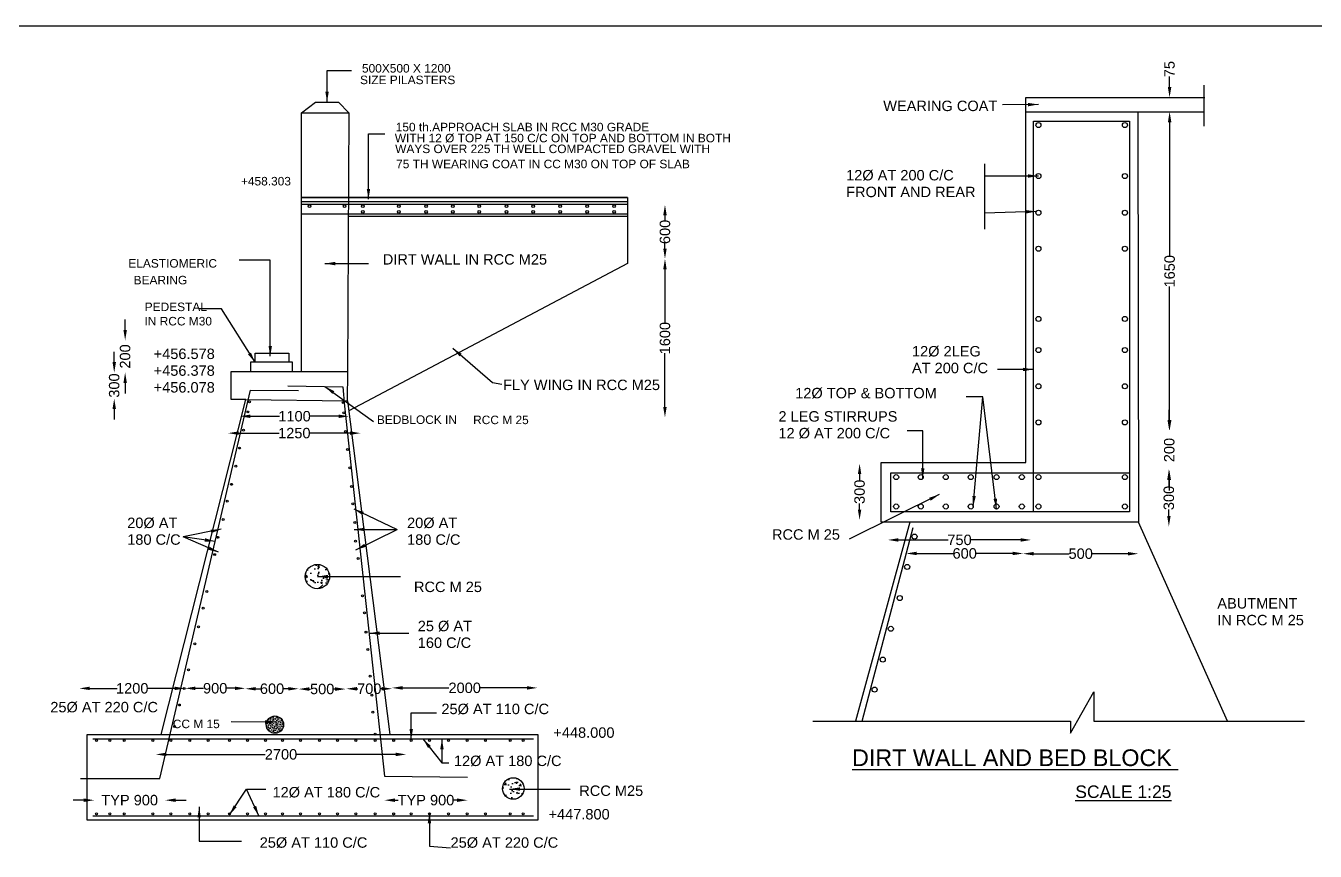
# Model space of a CAD drawing. Header units: millimetres. Extents: x 5124 to 2361568, y 2311 to 44333890.
# Drawn here: x 2356620 to 2359712, y 44331910 to 44333890 of the extents above; entities that cross this region are included whole.
import ezdxf

# ---------------------------------------------------------------- set-up
doc = ezdxf.new("R2010")
doc.units = ezdxf.units.MM
doc.header["$MEASUREMENT"] = 0
for name, color, linetype in [('DRAWING', 2, 'Continuous'), ('REF', 7, 'Continuous'), ('TEXT', 7, 'Continuous')]:
    doc.layers.add(name, color=color, linetype=linetype)
doc.styles.get("Standard").update_dxf_attribs({"font": 'arial.ttf', "height": 25})
doc.dimstyles.get("Standard").update_dxf_attribs({"dimtxt": 25, "dimasz": 25, "dimexe": 0.18, "dimexo": 0.0625, "dimgap": 0.09, "dimtad": 0, "dimdec": 0, "dimzin": 0, "dimdsep": 46, "dimtxsty": 'Standard', "dimcen": 0.09, "dimse1": 1, "dimse2": 1, "dimadec": 0, "dimazin": 0, "dimtfac": 1, "dimtdec": 0, "dimtofl": 0, "dimtmove": 0, "dimatfit": 3, "dimfxl": 1, "dimtolj": 1, "dimtzin": 0, "dimarcsym": 0})

# ---------------------------------------------------------------- blocks, each defined once
blk = doc.blocks.new('*D153')
at = {"layer": 'Defpoints', "color": 0, "transparency": 16777216}
for p in [(2356931.8, 44332150.5), (2357531.9, 44332150.5), (2357531.9, 44332142.3)]:
    blk.add_point(p, dxfattribs=at)
at = {"layer": 'TEXT', "color": 0, "lineweight": -2, "transparency": 16777216}
for p, q in [((2356956.8, 44332142.3), (2357194.2, 44332142.3)), ((2357506.9, 44332142.3), (2357269.4, 44332142.3))]:
    blk.add_line(p, q, dxfattribs=at)
at = {"layer": 'TEXT', "color": 0, "transparency": 16777216}
for points in [[(2356956.8, 44332146.5), (2356956.8, 44332138.1), (2356931.8, 44332142.3)], [(2357506.9, 44332146.5), (2357506.9, 44332138.1), (2357531.9, 44332142.3)]]:
    blk.add_solid(points, dxfattribs=at)
at = {"layer": 'TEXT', "color": 0, "transparency": 16777216, "insert": (2357231.8, 44332142.3), "char_height": 25, "attachment_point": 5}
blk.add_mtext('\\A1;2700', dxfattribs=at)
blk = doc.blocks.new('*D154')
at = {"layer": 'Defpoints', "color": 0, "transparency": 16777216}
for p in [(2356783.8, 44332040.1), (2356954.1, 44332040.1), (2356954.1, 44332032.5)]:
    blk.add_point(p, dxfattribs=at)
at = {"layer": 'TEXT', "color": 0, "lineweight": -2, "transparency": 16777216}
for p, q in [((2356758.8, 44332032.5), (2356733.8, 44332032.5)), ((2356979.1, 44332032.5), (2357004.1, 44332032.5))]:
    blk.add_line(p, q, dxfattribs=at)
at = {"layer": 'TEXT', "color": 0, "transparency": 16777216}
for points in [[(2356758.8, 44332036.7), (2356758.8, 44332028.3), (2356783.8, 44332032.5)], [(2356979.1, 44332036.7), (2356979.1, 44332028.3), (2356954.1, 44332032.5)]]:
    blk.add_solid(points, dxfattribs=at)
at = {"layer": 'TEXT', "color": 0, "transparency": 16777216, "insert": (2356869, 44332032.5), "char_height": 25, "attachment_point": 5}
blk.add_mtext('\\A1;TYP 900', dxfattribs=at)
blk = doc.blocks.new('*D155')
at = {"layer": 'Defpoints', "color": 0, "transparency": 16777216}
for p in [(2357480.1, 44332090.1), (2357678.9, 44332087.8), (2357678.9, 44332032.5)]:
    blk.add_point(p, dxfattribs=at)
at = {"layer": 'TEXT', "color": 0, "lineweight": -2, "transparency": 16777216}
for p, q in [((2357505.1, 44332032.5), (2357512.7, 44332032.5)), ((2357653.9, 44332032.5), (2357646.3, 44332032.5))]:
    blk.add_line(p, q, dxfattribs=at)
at = {"layer": 'TEXT', "color": 0, "transparency": 16777216}
for points in [[(2357505.1, 44332036.7), (2357505.1, 44332028.3), (2357480.1, 44332032.5)], [(2357653.9, 44332036.7), (2357653.9, 44332028.3), (2357678.9, 44332032.5)]]:
    blk.add_solid(points, dxfattribs=at)
at = {"layer": 'TEXT', "color": 0, "transparency": 16777216, "insert": (2357579.5, 44332032.5), "char_height": 25, "attachment_point": 5}
blk.add_mtext('\\A1;TYP 900', dxfattribs=at)
blk = doc.blocks.new('*D156')
at = {"layer": 'Defpoints', "color": 0, "transparency": 16777216}
for p in [(2356748.4, 44332298.1), (2357001.8, 44332300.7), (2357001.8, 44332300.7)]:
    blk.add_point(p, dxfattribs=at)
at = {"layer": 'TEXT', "color": 0, "lineweight": -2, "transparency": 16777216}
for p, q in [((2356773.4, 44332300.7), (2356838.9, 44332300.7)), ((2356976.8, 44332300.7), (2356911.3, 44332300.7))]:
    blk.add_line(p, q, dxfattribs=at)
at = {"layer": 'TEXT', "color": 0, "transparency": 16777216}
for points in [[(2356773.4, 44332304.9), (2356773.4, 44332296.6), (2356748.4, 44332300.7)], [(2356976.8, 44332304.9), (2356976.8, 44332296.6), (2357001.8, 44332300.7)]]:
    blk.add_solid(points, dxfattribs=at)
at = {"layer": 'TEXT', "color": 0, "transparency": 16777216, "insert": (2356875.1, 44332300.7), "char_height": 25, "attachment_point": 5}
blk.add_mtext('\\A1;1200', dxfattribs=at)
blk = doc.blocks.new('*D157')
at = {"layer": 'Defpoints', "color": 0, "transparency": 16777216}
for p in [(2357001.8, 44332300.7), (2357146.2, 44332300.9), (2357146.2, 44332300.7)]:
    blk.add_point(p, dxfattribs=at)
at = {"layer": 'TEXT', "color": 0, "lineweight": -2, "transparency": 16777216}
for p, q in [((2357026.8, 44332300.9), (2357046.3, 44332300.9)), ((2357121.2, 44332300.9), (2357101.7, 44332300.9))]:
    blk.add_line(p, q, dxfattribs=at)
at = {"layer": 'TEXT', "color": 0, "transparency": 16777216}
for points in [[(2357026.8, 44332305.1), (2357026.8, 44332296.7), (2357001.8, 44332300.9)], [(2357121.2, 44332305.1), (2357121.2, 44332296.7), (2357146.2, 44332300.9)]]:
    blk.add_solid(points, dxfattribs=at)
at = {"layer": 'TEXT', "color": 0, "transparency": 16777216, "insert": (2357074, 44332300.9), "char_height": 25, "attachment_point": 5}
blk.add_mtext('\\A1;900', dxfattribs=at)
blk = doc.blocks.new('*D158')
at = {"layer": 'Defpoints', "color": 0, "transparency": 16777216}
for p in [(2357146.2, 44332300.9), (2357274.5, 44332300.9), (2357274.5, 44332299.8)]:
    blk.add_point(p, dxfattribs=at)
at = {"layer": 'TEXT', "color": 0, "lineweight": -2, "transparency": 16777216}
for p, q in [((2357171.2, 44332299.8), (2357182.6, 44332299.8)), ((2357249.5, 44332299.8), (2357238, 44332299.8))]:
    blk.add_line(p, q, dxfattribs=at)
at = {"layer": 'TEXT', "color": 0, "transparency": 16777216}
for points in [[(2357171.2, 44332303.9), (2357171.2, 44332295.6), (2357146.2, 44332299.8)], [(2357249.5, 44332303.9), (2357249.5, 44332295.6), (2357274.5, 44332299.8)]]:
    blk.add_solid(points, dxfattribs=at)
at = {"layer": 'TEXT', "color": 0, "transparency": 16777216, "insert": (2357210.3, 44332299.8), "char_height": 25, "attachment_point": 5}
blk.add_mtext('\\A1;600', dxfattribs=at)
blk = doc.blocks.new('*D159')
at = {"layer": 'Defpoints', "color": 0, "transparency": 16777216}
for p in [(2357274.5, 44332300.9), (2357386.7, 44332300.9), (2357386.7, 44332299.1)]:
    blk.add_point(p, dxfattribs=at)
at = {"layer": 'TEXT', "color": 0, "lineweight": -2, "transparency": 16777216}
for p, q in [((2357299.5, 44332299.1), (2357302.9, 44332299.1)), ((2357361.7, 44332299.1), (2357358.2, 44332299.1))]:
    blk.add_line(p, q, dxfattribs=at)
at = {"layer": 'TEXT', "color": 0, "transparency": 16777216}
for points in [[(2357299.5, 44332303.3), (2357299.5, 44332294.9), (2357274.5, 44332299.1)], [(2357361.7, 44332303.3), (2357361.7, 44332294.9), (2357386.7, 44332299.1)]]:
    blk.add_solid(points, dxfattribs=at)
at = {"layer": 'TEXT', "color": 0, "transparency": 16777216, "insert": (2357330.6, 44332299.1), "char_height": 25, "attachment_point": 5}
blk.add_mtext('\\A1;500', dxfattribs=at)
blk = doc.blocks.new('*D160')
at = {"layer": 'Defpoints', "color": 0, "transparency": 16777216}
for p in [(2357388.7, 44332298.7), (2357498.3, 44332299.8), (2357498.3, 44332298.7)]:
    blk.add_point(p, dxfattribs=at)
at = {"layer": 'TEXT', "color": 0, "lineweight": -2, "transparency": 16777216}
for p, q in [((2357413.7, 44332299.8), (2357415.9, 44332299.8)), ((2357473.3, 44332299.8), (2357471, 44332299.8))]:
    blk.add_line(p, q, dxfattribs=at)
at = {"layer": 'TEXT', "color": 0, "transparency": 16777216}
for points in [[(2357413.7, 44332304), (2357413.7, 44332295.6), (2357388.7, 44332299.8)], [(2357473.3, 44332304), (2357473.3, 44332295.6), (2357498.3, 44332299.8)]]:
    blk.add_solid(points, dxfattribs=at)
at = {"layer": 'TEXT', "color": 0, "transparency": 16777216, "insert": (2357443.5, 44332299.8), "char_height": 25, "attachment_point": 5}
blk.add_mtext('\\A1;700', dxfattribs=at)
blk = doc.blocks.new('*D161')
at = {"layer": 'Defpoints', "color": 0, "transparency": 16777216}
for p in [(2357498.3, 44332299.8), (2357846.4, 44332301.9), (2357846.4, 44332299.8)]:
    blk.add_point(p, dxfattribs=at)
at = {"layer": 'TEXT', "color": 0, "lineweight": -2, "transparency": 16777216}
for p, q in [((2357523.3, 44332301.9), (2357634.7, 44332301.9)), ((2357821.4, 44332301.9), (2357709.9, 44332301.9))]:
    blk.add_line(p, q, dxfattribs=at)
at = {"layer": 'TEXT', "color": 0, "transparency": 16777216}
for points in [[(2357523.3, 44332306.1), (2357523.3, 44332297.7), (2357498.3, 44332301.9)], [(2357821.4, 44332306.1), (2357821.4, 44332297.7), (2357846.4, 44332301.9)]]:
    blk.add_solid(points, dxfattribs=at)
at = {"layer": 'TEXT', "color": 0, "transparency": 16777216, "insert": (2357672.3, 44332301.9), "char_height": 25, "attachment_point": 5}
blk.add_mtext('\\A1;2000', dxfattribs=at)
blk = doc.blocks.new('*D162')
at = {"layer": 'Defpoints', "color": 0, "transparency": 16777216}
for p in [(2357133.5, 44332967.2), (2357395.1, 44332963.1), (2357395.1, 44332953.6)]:
    blk.add_point(p, dxfattribs=at)
at = {"layer": 'TEXT', "color": 0, "lineweight": -2, "transparency": 16777216}
for p, q in [((2357158.5, 44332953.6), (2357228.1, 44332953.6)), ((2357370.1, 44332953.6), (2357300.5, 44332953.6))]:
    blk.add_line(p, q, dxfattribs=at)
at = {"layer": 'TEXT', "color": 0, "transparency": 16777216}
for points in [[(2357158.5, 44332957.7), (2357158.5, 44332949.4), (2357133.5, 44332953.6)], [(2357370.1, 44332957.7), (2357370.1, 44332949.4), (2357395.1, 44332953.6)]]:
    blk.add_solid(points, dxfattribs=at)
at = {"layer": 'TEXT', "color": 0, "transparency": 16777216, "insert": (2357264.3, 44332953.6), "char_height": 25, "attachment_point": 5}
blk.add_mtext('\\A1;1100', dxfattribs=at)
blk = doc.blocks.new('*D163')
at = {"layer": 'Defpoints', "color": 0, "transparency": 16777216}
for p in [(2357105.3, 44332921.4), (2357422.4, 44332921.4), (2357422.4, 44332913.1)]:
    blk.add_point(p, dxfattribs=at)
at = {"layer": 'TEXT', "color": 0, "lineweight": -2, "transparency": 16777216}
for p, q in [((2357130.3, 44332913.1), (2357227.6, 44332913.1)), ((2357397.4, 44332913.1), (2357300, 44332913.1))]:
    blk.add_line(p, q, dxfattribs=at)
at = {"layer": 'TEXT', "color": 0, "transparency": 16777216}
for points in [[(2357130.3, 44332917.3), (2357130.3, 44332908.9), (2357105.3, 44332913.1)], [(2357397.4, 44332917.3), (2357397.4, 44332908.9), (2357422.4, 44332913.1)]]:
    blk.add_solid(points, dxfattribs=at)
at = {"layer": 'TEXT', "color": 0, "transparency": 16777216, "insert": (2357263.8, 44332913.1), "char_height": 25, "attachment_point": 5}
blk.add_mtext('\\A1;1250', dxfattribs=at)
blk = doc.blocks.new('*D164')
at = {"layer": 'Defpoints', "color": 0, "transparency": 16777216}
for p in [(2358150.4, 44333460.8), (2358150.4, 44333331.1), (2358152.6, 44333331.1)]:
    blk.add_point(p, dxfattribs=at)
at = {"layer": 'TEXT', "color": 0, "lineweight": -2, "transparency": 16777216}
for p, q in [((2358152.6, 44333435.8), (2358152.6, 44333423.7)), ((2358152.6, 44333356.1), (2358152.6, 44333368.2))]:
    blk.add_line(p, q, dxfattribs=at)
at = {"layer": 'TEXT', "color": 0, "transparency": 16777216}
for points in [[(2358148.4, 44333435.8), (2358156.7, 44333435.8), (2358152.6, 44333460.8)], [(2358148.4, 44333356.1), (2358156.7, 44333356.1), (2358152.6, 44333331.1)]]:
    blk.add_solid(points, dxfattribs=at)
at = {"layer": 'TEXT', "color": 0, "transparency": 16777216, "insert": (2358152.6, 44333395.9), "char_height": 25, "attachment_point": 5, "rotation": 90}
blk.add_mtext('\\A1;600', dxfattribs=at)
blk = doc.blocks.new('*D165')
at = {"layer": 'Defpoints', "color": 0, "transparency": 16777216}
for p in [(2358152.6, 44333331.1), (2358152.6, 44332951), (2358152.6, 44332951)]:
    blk.add_point(p, dxfattribs=at)
at = {"layer": 'TEXT', "color": 0, "lineweight": -2, "transparency": 16777216}
for p, q in [((2358152.6, 44333306.1), (2358152.6, 44333177.2)), ((2358152.6, 44332976), (2358152.6, 44333104.8))]:
    blk.add_line(p, q, dxfattribs=at)
at = {"layer": 'TEXT', "color": 0, "transparency": 16777216}
for points in [[(2358148.4, 44333306.1), (2358156.7, 44333306.1), (2358152.6, 44333331.1)], [(2358148.4, 44332976), (2358156.7, 44332976), (2358152.6, 44332951)]]:
    blk.add_solid(points, dxfattribs=at)
at = {"layer": 'TEXT', "color": 0, "transparency": 16777216, "insert": (2358152.6, 44333141), "char_height": 25, "attachment_point": 5, "rotation": 90}
blk.add_mtext('\\A1;1600', dxfattribs=at)
blk = doc.blocks.new('*D166')
at = {"layer": 'Defpoints', "color": 0, "transparency": 16777216}
for p in [(2359362.6, 44333718.5), (2359362.6, 44333718.5), (2359362.6, 44333683.7)]:
    blk.add_point(p, dxfattribs=at)
at = {"layer": 'TEXT', "color": 0, "lineweight": -2, "transparency": 16777216}
for p, q in [((2359362.6, 44333743.5), (2359362.6, 44333768.5)), ((2359362.6, 44333658.7), (2359362.6, 44333633.7))]:
    blk.add_line(p, q, dxfattribs=at)
at = {"layer": 'TEXT', "color": 0, "transparency": 16777216}
for points in [[(2359358.5, 44333743.5), (2359366.8, 44333743.5), (2359362.6, 44333718.5)], [(2359358.5, 44333658.7), (2359366.8, 44333658.7), (2359362.6, 44333683.7)]]:
    blk.add_solid(points, dxfattribs=at)
at = {"layer": 'TEXT', "color": 0, "transparency": 16777216, "insert": (2359362.6, 44333786.5), "char_height": 25, "attachment_point": 5, "rotation": 90}
blk.add_mtext('\\A1;75', dxfattribs=at)
blk = doc.blocks.new('*D167')
at = {"layer": 'Defpoints', "color": 0, "transparency": 16777216}
for p in [(2359366, 44333683.7), (2359362.8, 44332919.4), (2359366, 44332919.4)]:
    blk.add_point(p, dxfattribs=at)
at = {"layer": 'TEXT', "color": 0, "lineweight": -2, "transparency": 16777216}
for p, q in [((2359362.8, 44333658.7), (2359362.8, 44333337.7)), ((2359362.8, 44332944.4), (2359362.8, 44333265.3))]:
    blk.add_line(p, q, dxfattribs=at)
at = {"layer": 'TEXT', "color": 0, "transparency": 16777216}
for points in [[(2359358.7, 44333658.7), (2359367, 44333658.7), (2359362.8, 44333683.7)], [(2359358.7, 44332944.4), (2359367, 44332944.4), (2359362.8, 44332919.4)]]:
    blk.add_solid(points, dxfattribs=at)
at = {"layer": 'TEXT', "color": 0, "transparency": 16777216, "insert": (2359362.8, 44333301.5), "char_height": 25, "attachment_point": 5, "rotation": 90}
blk.add_mtext('\\A1;1650', dxfattribs=at)
blk = doc.blocks.new('*D168')
at = {"layer": 'Defpoints', "color": 0, "transparency": 16777216}
for p in [(2359366, 44332919.4), (2359361.9, 44332825.6), (2359366, 44332825.6)]:
    blk.add_point(p, dxfattribs=at)
at = {"layer": 'TEXT', "color": 0, "lineweight": -2, "transparency": 16777216}
for p, q in [((2359361.9, 44332944.4), (2359361.9, 44332969.4)), ((2359361.9, 44332800.6), (2359361.9, 44332775.6))]:
    blk.add_line(p, q, dxfattribs=at)
at = {"layer": 'TEXT', "color": 0, "transparency": 16777216}
for points in [[(2359357.7, 44332944.4), (2359366.1, 44332944.4), (2359361.9, 44332919.4)], [(2359357.7, 44332800.6), (2359366.1, 44332800.6), (2359361.9, 44332825.6)]]:
    blk.add_solid(points, dxfattribs=at)
at = {"layer": 'TEXT', "color": 0, "transparency": 16777216, "insert": (2359361.9, 44332872.5), "char_height": 25, "attachment_point": 5, "rotation": 90}
blk.add_mtext('\\A1;200', dxfattribs=at)
blk = doc.blocks.new('*D169')
at = {"layer": 'Defpoints', "color": 0, "transparency": 16777216}
for p in [(2359366, 44332825.6), (2359360.9, 44332689.4), (2359366, 44332689.4)]:
    blk.add_point(p, dxfattribs=at)
at = {"layer": 'TEXT', "color": 0, "lineweight": -2, "transparency": 16777216}
for p, q in [((2359360.9, 44332800.6), (2359360.9, 44332785.2)), ((2359360.9, 44332714.4), (2359360.9, 44332729.9))]:
    blk.add_line(p, q, dxfattribs=at)
at = {"layer": 'TEXT', "color": 0, "transparency": 16777216}
for points in [[(2359356.8, 44332800.6), (2359365.1, 44332800.6), (2359360.9, 44332825.6)], [(2359356.8, 44332714.4), (2359365.1, 44332714.4), (2359360.9, 44332689.4)]]:
    blk.add_solid(points, dxfattribs=at)
at = {"layer": 'TEXT', "color": 0, "transparency": 16777216, "insert": (2359360.9, 44332757.5), "char_height": 25, "attachment_point": 5, "rotation": 90}
blk.add_mtext('\\A1;300', dxfattribs=at)
blk = doc.blocks.new('*D170')
at = {"layer": 'Defpoints', "color": 0, "transparency": 16777216}
for p in [(2358687.5, 44332662.8), (2359030.3, 44332662.8), (2359030.3, 44332656.9)]:
    blk.add_point(p, dxfattribs=at)
at = {"layer": 'TEXT', "color": 0, "lineweight": -2, "transparency": 16777216}
for p, q in [((2358712.5, 44332656.9), (2358831.3, 44332656.9)), ((2359005.3, 44332656.9), (2358886.5, 44332656.9))]:
    blk.add_line(p, q, dxfattribs=at)
at = {"layer": 'TEXT', "color": 0, "transparency": 16777216}
for points in [[(2358712.5, 44332661.1), (2358712.5, 44332652.7), (2358687.5, 44332656.9)], [(2359005.3, 44332661.1), (2359005.3, 44332652.7), (2359030.3, 44332656.9)]]:
    blk.add_solid(points, dxfattribs=at)
at = {"layer": 'TEXT', "color": 0, "transparency": 16777216, "insert": (2358858.9, 44332656.9), "char_height": 25, "attachment_point": 5}
blk.add_mtext('\\A1;750', dxfattribs=at)
blk = doc.blocks.new('*D171')
at = {"layer": 'Defpoints', "color": 0, "transparency": 16777216}
for p in [(2358731.2, 44332625), (2359011.4, 44332625), (2359011.4, 44332624.4)]:
    blk.add_point(p, dxfattribs=at)
at = {"layer": 'TEXT', "color": 0, "lineweight": -2, "transparency": 16777216}
for p, q in [((2358756.2, 44332624.4), (2358843.6, 44332624.4)), ((2358986.4, 44332624.4), (2358899, 44332624.4))]:
    blk.add_line(p, q, dxfattribs=at)
at = {"layer": 'TEXT', "color": 0, "transparency": 16777216}
for points in [[(2358756.2, 44332628.6), (2358756.2, 44332620.3), (2358731.2, 44332624.4)], [(2358986.4, 44332628.6), (2358986.4, 44332620.3), (2359011.4, 44332624.4)]]:
    blk.add_solid(points, dxfattribs=at)
at = {"layer": 'TEXT', "color": 0, "transparency": 16777216, "insert": (2358871.3, 44332624.4), "char_height": 25, "attachment_point": 5}
blk.add_mtext('\\A1;600', dxfattribs=at)
blk = doc.blocks.new('*D172')
at = {"layer": 'Defpoints', "color": 0, "transparency": 16777216}
for p in [(2359011.4, 44332624.4), (2359287.7, 44332624.4), (2359287.7, 44332623.8)]:
    blk.add_point(p, dxfattribs=at)
at = {"layer": 'TEXT', "color": 0, "lineweight": -2, "transparency": 16777216}
for p, q in [((2359036.4, 44332623.8), (2359121.9, 44332623.8)), ((2359262.7, 44332623.8), (2359177.2, 44332623.8))]:
    blk.add_line(p, q, dxfattribs=at)
at = {"layer": 'TEXT', "color": 0, "transparency": 16777216}
for points in [[(2359036.4, 44332628), (2359036.4, 44332619.7), (2359011.4, 44332623.8)], [(2359262.7, 44332628), (2359262.7, 44332619.7), (2359287.7, 44332623.8)]]:
    blk.add_solid(points, dxfattribs=at)
at = {"layer": 'TEXT', "color": 0, "transparency": 16777216, "insert": (2359149.5, 44332623.8), "char_height": 25, "attachment_point": 5}
blk.add_mtext('\\A1;500', dxfattribs=at)
blk = doc.blocks.new('*D173')
at = {"layer": 'Defpoints', "color": 0, "transparency": 16777216}
for p in [(2358618.8, 44332839.9), (2358619.3, 44332839.9), (2358618.8, 44332704.8)]:
    blk.add_point(p, dxfattribs=at)
at = {"layer": 'TEXT', "color": 0, "lineweight": -2, "transparency": 16777216}
for p, q in [((2358619.3, 44332814.9), (2358619.3, 44332800)), ((2358619.3, 44332729.8), (2358619.3, 44332744.7))]:
    blk.add_line(p, q, dxfattribs=at)
at = {"layer": 'TEXT', "color": 0, "transparency": 16777216}
for points in [[(2358615.1, 44332814.9), (2358623.4, 44332814.9), (2358619.3, 44332839.9)], [(2358615.1, 44332729.8), (2358623.4, 44332729.8), (2358619.3, 44332704.8)]]:
    blk.add_solid(points, dxfattribs=at)
at = {"layer": 'TEXT', "color": 0, "transparency": 16777216, "insert": (2358619.3, 44332772.3), "char_height": 25, "attachment_point": 5, "rotation": 90}
blk.add_mtext('\\A1;300', dxfattribs=at)
blk = doc.blocks.new('*D174')
at = {"layer": 'Defpoints', "color": 0, "transparency": 16777216}
for p in [(2356825.6, 44333058.5), (2356831.9, 44333058.5), (2356825.6, 44332996)]:
    blk.add_point(p, dxfattribs=at)
at = {"layer": 'TEXT', "color": 0, "lineweight": -2, "transparency": 16777216}
for p, q in [((2356831.9, 44333083.5), (2356831.9, 44333108.5)), ((2356831.9, 44332971), (2356831.9, 44332946))]:
    blk.add_line(p, q, dxfattribs=at)
at = {"layer": 'TEXT', "color": 0, "transparency": 16777216}
for points in [[(2356827.8, 44333083.5), (2356836.1, 44333083.5), (2356831.9, 44333058.5)], [(2356827.8, 44332971), (2356836.1, 44332971), (2356831.9, 44332996)]]:
    blk.add_solid(points, dxfattribs=at)
at = {"layer": 'TEXT', "color": 0, "transparency": 16777216, "insert": (2356831.9, 44333027.3), "char_height": 25, "attachment_point": 5, "rotation": 90}
blk.add_mtext('\\A1;300', dxfattribs=at)
blk = doc.blocks.new('*D175')
at = {"layer": 'Defpoints', "color": 0, "transparency": 16777216}
for p in [(2356831.9, 44333135.7), (2356858.1, 44333135.7), (2356831.9, 44333058.5)]:
    blk.add_point(p, dxfattribs=at)
at = {"layer": 'TEXT', "color": 0, "lineweight": -2, "transparency": 16777216}
for p, q in [((2356858.1, 44333160.7), (2356858.1, 44333185.7)), ((2356858.1, 44333033.5), (2356858.1, 44333008.5))]:
    blk.add_line(p, q, dxfattribs=at)
at = {"layer": 'TEXT', "color": 0, "transparency": 16777216}
for points in [[(2356854, 44333160.7), (2356862.3, 44333160.7), (2356858.1, 44333135.7)], [(2356854, 44333033.5), (2356862.3, 44333033.5), (2356858.1, 44333058.5)]]:
    blk.add_solid(points, dxfattribs=at)
at = {"layer": 'TEXT', "color": 0, "transparency": 16777216, "insert": (2356858.1, 44333097.1), "char_height": 25, "attachment_point": 5, "rotation": 90}
blk.add_mtext('\\A1;200', dxfattribs=at)

msp = doc.modelspace()

# ---------------------------------------------------------------- hatches: boundary and pattern name
at = {"layer": 'REF'}
h = msp.add_hatch(dxfattribs=at)
h.set_pattern_fill('AR-CONC', color=256, scale=5, style=0)
h.set_pattern_definition([(50, (0, 0), (35.86300913, -3.13760675), [3.75, -41.25]), (355, (0, 0), (-6.93756668, 37.609606685), [3, -33]), (100.4514, (2.99, -0.26), (28.925469086, 34.471977103), [3.1870095, -35.0571056]), (46.1842, (0, 10), (53.36205243, -8.275950716), [5.625, -61.875]), (96.6356, (4.447, 9.31), (46.73313528, 48.705893545), [4.7805144, -52.58565]), (351.1842, (0, 10), (46.73309726, 48.705930046), [4.5, -49.5]), (21, (5, 7.5), (29.845352606, -20.130944533), [3.75, -41.25]), (326, (5, 7.5), (12.165766596, 36.257502252), [3, -33]), (71.4514, (7.487, 5.822), (42.01113143, 16.126524835), [3.1870095, -35.0571056]), (37.5, (0, 0), (0.607992766, 16.6446926916), [0, -32.6, 0, -33.5, 0, -33.125]), (7.5, (0, 0), (13.153476872, 19.720585594), [0, -19.1, 0, -31.85, 0, -12.625]), (327.5, (-11.15, 0), (26.6911218086, -1.1277435867), [0, -12.5, 0, -39, 0, -51.75]), (317.5, (-16.15, 0), (29.159308467, 5.005249117), [0, -16.25, 0, -25.9, 0, -36.75])])
h.paths.add_polyline_path([(2357814.6, 44332060.5, 1), (2357763, 44332060.5, 1)])
at = {"layer": 'TEXT'}
h = msp.add_hatch(dxfattribs=at)
h.set_pattern_fill('AR-CONC', color=0, scale=5)
h.set_pattern_definition([(50, (0, 0), (35.86300913, -3.13760675), [3.75, -41.25]), (355, (0, 0), (-6.93756668, 37.609606685), [3, -33]), (100.45144446, (2.99, -0.26), (28.925442336, 34.471999548), [3.1870096, -35.0571056]), (46.1842, (0, 10), (53.362066534, -8.27596404), [5.625, -61.875]), (96.63563549, (4.447, 9.31), (46.733097284, 48.70593004), [4.7805171, -52.585688]), (351.18416399, (0, 10), (46.73309725, 48.705930013), [4.5, -49.50000005]), (21, (5, 7.5), (29.845352606, -20.130944533), [3.75, -41.25]), (326, (5, 7.5), (12.165766596, 36.257502252), [3, -33]), (71.45144474, (7.487, 5.822), (42.011118836, 16.12655764), [3.1870095, -35.0571056]), (37.5, (0, 0), (0.607992766, 16.6446926916), [0, -32.6, 0, -33.5, 0, -33.125]), (7.5, (0, 0), (13.153476872, 19.720585594), [0, -19.1, 0, -31.85, 0, -12.625]), (327.5, (-11.15, 0), (26.6911218086, -1.1277435867), [0, -12.5, 0, -39, 0, -51.75]), (317.5, (-16.15, 0), (29.159308467, 5.005249117), [0, -16.25, 0, -25.9, 0, -36.75])])
h.paths.add_polyline_path([(2357289.9, 44332569, 1), (2357348.4, 44332569, 1)])
h = msp.add_hatch(dxfattribs=at)
h.set_pattern_fill('AR-CONC', color=0, scale=0.721404)
h.set_pattern_definition([(50, (1783271.417, 33663586.983), (5.1743452613, -0.452696553), [0.5410531687, -5.951584856]), (355, (1783271.417, 33663586.983), (-1.000957983, 5.4263458324), [0.432842535, -4.7612678848]), (100.45144446, (1783271.848, 33663586.945), (4.173387262, 4.9736492235), [0.459824438, -5.058068819]), (46.1842, (1783271.417, 33663588.4256), (7.69912405, -1.1940630848), [0.811579753, -8.927377284]), (96.63563549, (1783272.0586, 33663588.326), (6.742690765, 7.027332742), [0.6897370467, -7.587107499]), (351.18416399, (1783271.417, 33663588.426), (6.742690761, 7.0273327385), [0.6492638025, -7.1419018344]), (21, (1783272.1384, 33663588.065), (4.3061126931, -2.9045096878), [0.5410531687, -5.951584856]), (326, (1783272.1384, 33663588.065), (1.7552870845, 5.2312630623), [0.432842535, -4.7612678848]), (71.45144474, (1783272.4973, 33663587.823), (6.0613997248, 2.3267533632), [0.4598244237, -5.058068819]), (37.5, (1783271.417, 33663586.9828), (0.08772171, 2.4015103262), [0, -4.7035555468, 0, -4.8334083073, 0, -4.7793029904]), (7.5, (1783271.417, 33663586.9828), (1.8977947577, 2.8453027533), [0, -2.7557641394, 0, -4.595344913, 0, -1.82154566804]), (327.5, (1783269.8083, 33663586.9828), (3.85101760836, -0.16271179763), [0, -1.8035105624, 0, -5.6269529547, 0, -7.4665337284]), (317.5, (1783269.087, 33663586.9828), (4.207129665, 0.7221615719), [0, -2.3445637311, 0, -3.7368738853, 0, -5.3023210535])])
h.paths.add_polyline_path([(2357196.5, 44332213.7, 1), (2357238.1, 44332213.7, 1)])

# ---------------------------------------------------------------- linework, layer by layer
at = {"layer": 'DRAWING', "color": 0}
for points in [[(2352358.8, 44333890.5), (2361567.6, 44333890.5), (2361567.6, 44327743.4), (2352358.8, 44327743.4)], [(2359266.3, 44332724.3), (2359036, 44332724.3), (2359036, 44333661.6), (2359266.3, 44333661.6)], [(2357250.7, 44333083.1), (2357169.6, 44333083.1), (2357169.6, 44333105.2), (2357250.7, 44333105.2)], [(2357158.9, 44333061), (2357259.4, 44333061), (2357259.4, 44333083.1), (2357158.9, 44333083.1)], [(2358694, 44332818.2), (2359266.3, 44332818.2), (2359266.3, 44332724.3), (2358694, 44332724.3)], [(2356767.1, 44332190.4), (2357847.4, 44332190.4), (2357847.4, 44331984.7), (2356767.1, 44331984.7)]]:
    msp.add_lwpolyline(points, close=True, dxfattribs=at)
for points in [[(2359445.1, 44333747.6), (2359445.1, 44333649.9)], [(2359018, 44333683.7), (2359018, 44333718.5), (2359446.8, 44333718.5)], [(2357280.7, 44333681.4), (2357314.9, 44333707.5)], [(2357280.7, 44333061), (2357280.7, 44333681.4), (2357394.8, 44333681.4), (2357391.5, 44333061)], [(2357314.9, 44333707.5), (2357369.8, 44333707.5)], [(2357369.8, 44333707.5), (2357394.8, 44333681.4)], [(2359288.1, 44332699.9), (2358671.1, 44332699.9), (2358671.1, 44332842.3), (2359018, 44332842.3), (2359018, 44333683.7), (2359286.9, 44333683.7), (2359288.1, 44332699.9)], [(2359286.9, 44333683.7), (2359445, 44333683.7)], [(2358062.8, 44333468.1), (2357280.3, 44333468.1)], [(2357280.7, 44333478.8), (2358062.8, 44333478.8), (2358062.8, 44333320.4), (2357394.6, 44332966.9)], [(2358062.8, 44333478.8), (2357280.7, 44333478.8)], [(2358062.8, 44333461.9), (2357280.3, 44333461.9)], [(2358062.8, 44333438.7), (2357280.7, 44333438.7)], [(2358062.8, 44333432.7), (2357393.5, 44333432.7)], [(2357147.3, 44332993.6), (2357112.3, 44332993.6), (2357112.3, 44333061), (2357391.5, 44333061), (2357390.7, 44332990.7)], [(2356751.1, 44332084.8), (2356941, 44332084.8), (2357158.6, 44333016.6), (2357273.5, 44333015.6)], [(2357248, 44333026.6), (2357380.4, 44333024.4), (2357384.3, 44332978), (2357480.1, 44332090.1), (2357678.9, 44332087.8)], [(2356944.4, 44332190.4), (2357147.3, 44332993.6), (2357391.6, 44332990.7), (2357493.2, 44332190.4)], [(2358739.6, 44332699.9), (2358609.4, 44332222.2)], [(2359501.8, 44332222.2), (2359288.1, 44332699.9)], [(2358625.2, 44332222.2), (2358747.5, 44332687.1)], [(2358506.8, 44332222.2), (2359124.8, 44332222.2), (2359124.8, 44332192.9), (2359180.9, 44332292.5), (2359180.9, 44332222.2), (2359686, 44332222.2)], [(2356780.3, 44332179.7), (2357837.6, 44332179.7)], [(2356780.3, 44331994.6), (2357837.6, 44331994.6)]]:
    msp.add_lwpolyline(points, dxfattribs=at)
for centre, radius in [((2359048.2, 44333652.3), 6.05), ((2359255.5, 44333652.3), 6.05), ((2359048.2, 44333530), 6.05), ((2359255.5, 44333530), 6.05), ((2357300.4, 44333457.5), 3.19), ((2357384.4, 44333457.5), 3.19), ((2357428, 44333457.5), 3.19), ((2357428, 44333443.9), 3.19), ((2357514.6, 44333457.5), 3.19), ((2357514.6, 44333443.9), 3.19), ((2357579.6, 44333457.5), 3.19), ((2357579.6, 44333443.9), 3.19), ((2357644, 44333457.5), 3.19), ((2357644, 44333443.9), 3.19), ((2357707.3, 44333457.5), 3.19), ((2357707.3, 44333443.9), 3.19), ((2357772.5, 44333457.5), 3.19), ((2357772.5, 44333443.9), 3.19), ((2357836.7, 44333457.5), 3.19), ((2357836.7, 44333443.9), 3.19), ((2357901.5, 44333457.5), 3.19), ((2357901.5, 44333443.9), 3.19), ((2357965.8, 44333457.5), 3.19), ((2357965.8, 44333443.9), 3.19), ((2358030.4, 44333457.5), 3.19), ((2358030.4, 44333443.9), 3.19), ((2359048.2, 44333441.9), 6.05), ((2359255.5, 44333441.9), 6.05), ((2359048.2, 44333355.5), 6.05), ((2359255.5, 44333355.5), 6.05), ((2359048.2, 44333187.1), 6.05), ((2359255.5, 44333187.1), 6.05), ((2359048.2, 44333112.4), 6.05), ((2359255.5, 44333112.4), 6.05), ((2359048.2, 44333025.5), 6.05), ((2359255.5, 44333025.5), 6.05), ((2357156.1, 44332988.1), 2.32), ((2357380.6, 44332986.3), 2.32), ((2357152.6, 44332963.9), 2.32), ((2357382.7, 44332962), 2.32), ((2359048.2, 44332939), 6.05), ((2359255.5, 44332939), 6.05), ((2357142, 44332920.2), 2.32), ((2357386.6, 44332917.3), 2.32), ((2357132.6, 44332877.4), 2.32), ((2357391.4, 44332873.7), 2.32), ((2357123.5, 44332834), 2.32), ((2357396.8, 44332829.6), 2.32), ((2357112.9, 44332790.3), 2.32), ((2357400.7, 44332784.9), 2.32), ((2358707, 44332807.6), 6.05), ((2358765.8, 44332807.6), 6.05), ((2358826, 44332807.6), 6.05), ((2358885.7, 44332807.6), 6.05), ((2358947.7, 44332807.6), 6.05), ((2359008.3, 44332807.6), 6.05), ((2359048.2, 44332807.6), 6.05), ((2359255.5, 44332807.6), 6.05), ((2357103.1, 44332749.9), 2.32), ((2357404.3, 44332743.4), 2.32), ((2358707, 44332737.1), 6.05), ((2358765.8, 44332737.1), 6.05), ((2358826, 44332737.1), 6.05), ((2358885.7, 44332737.1), 6.05), ((2358947.7, 44332737.1), 6.05), ((2359008.3, 44332737.1), 6.05), ((2359048.2, 44332737.1), 6.05), ((2359255.5, 44332737.1), 6.05), ((2357093.3, 44332706.1), 2.32), ((2357409, 44332698.8), 2.32), ((2357080.6, 44332663.1), 2.32), ((2358751, 44332665), 6.05), ((2357410.8, 44332654), 2.32), ((2357072.8, 44332621.6), 2.32), ((2357416.7, 44332612.2), 2.32), ((2358733.4, 44332592), 6.05), ((2357054, 44332533.3), 2.32), ((2357427.2, 44332522.5), 2.32), ((2358715.5, 44332517.4), 6.05), ((2357045.3, 44332493.2), 2.32), ((2357431.8, 44332481.8), 2.32), ((2357034.3, 44332448.4), 2.32), ((2358694.2, 44332443.7), 6.05), ((2357435.7, 44332435.8), 2.32), ((2357025.3, 44332407.4), 2.32), ((2357440.3, 44332394.1), 2.32), ((2358674.8, 44332369.7), 6.05), ((2357010.1, 44332345.1), 2.32), ((2357445.9, 44332330.2), 2.32), ((2356999.5, 44332300.7), 2.32), ((2358655.4, 44332297.8), 6.05), ((2356988.1, 44332260.9), 2.32), ((2357450, 44332284.7), 2.32), ((2357452, 44332243.4), 2.32), ((2356976.8, 44332209.3), 2.32), ((2356789.7, 44332175.5), 2.32), ((2356821.2, 44332175.5), 2.32), ((2356856.1, 44332175.5), 2.32), ((2356924.8, 44332175.5), 2.32), ((2356967.5, 44332175.5), 2.32), ((2357012.9, 44332175.5), 2.32), ((2357057.2, 44332175.5), 2.32), ((2357108.2, 44332175.5), 2.32), ((2357151.4, 44332175.5), 2.32), ((2357194.6, 44332175.5), 2.32), ((2357235.3, 44332175.5), 2.32), ((2357278.5, 44332175.5), 2.32), ((2357323.9, 44332175.5), 2.32), ((2357367.1, 44332175.5), 2.32), ((2357411.5, 44332175.5), 2.32), ((2357457.5, 44332175.5), 2.32), ((2357457.8, 44332190.9), 2.32), ((2357502, 44332175.5), 2.32), ((2357544.1, 44332175.5), 2.32), ((2357587.8, 44332175.5), 2.32), ((2357633.8, 44332175.5), 2.32), ((2357678.1, 44332175.5), 2.32), ((2357721.9, 44332175.5), 2.32), ((2357781.7, 44332175.5), 2.32), ((2357812.8, 44332175.5), 2.32), ((2357788.8, 44332060.5), 25.8), ((2356789.7, 44331999.5), 2.32), ((2356821.2, 44331999.5), 2.32), ((2356856.1, 44331999.5), 2.32), ((2356924.8, 44331999.5), 2.32), ((2356967.5, 44331999.5), 2.32), ((2357012.9, 44331999.5), 2.32), ((2357057.2, 44331999.5), 2.32), ((2357108.2, 44331999.5), 2.32), ((2357151.4, 44331999.5), 2.32), ((2357194.6, 44331999.5), 2.32), ((2357235.3, 44331999.5), 2.32), ((2357278.5, 44331999.5), 2.32), ((2357323.9, 44331999.5), 2.32), ((2357367.1, 44331999.5), 2.32), ((2357411.5, 44331999.5), 2.32), ((2357457.5, 44331999.5), 2.32), ((2357502, 44331999.5), 2.32), ((2357544.1, 44331999.5), 2.32), ((2357587.8, 44331999.5), 2.32), ((2357633.8, 44331999.5), 2.32), ((2357678.1, 44331999.5), 2.32), ((2357721.9, 44331999.5), 2.32), ((2357781.7, 44331999.5), 2.32), ((2357812.8, 44331999.5), 2.32)]:
    msp.add_circle(centre, radius, dxfattribs=at)
at = {"layer": 'TEXT', "color": 0}
msp.add_lwpolyline([(2352358.8, 44333890.5), (2361567.6, 44333890.5), (2361567.6, 44327291.3), (2352358.8, 44327291.3)], close=True, dxfattribs=at)
msp.add_lwpolyline([(2358918.7, 44333558.9), (2358918.7, 44333402.4)], dxfattribs=at)
for centre, radius in [((2357319.2, 44332569), 29.2), ((2357217.3, 44332213.7), 20.8)]:
    msp.add_circle(centre, radius, dxfattribs=at)

# ---------------------------------------------------------------- texts
for s, height, p in [('500X500 X 1200', 20.44, (2357426, 44333778.2)), ('SIZE PILASTERS', 20.44, (2357421.4, 44333750.4)), ('WEARING COAT ', 25, (2358676, 44333685.8)), ('150 th.APPROACH SLAB IN RCC M30 GRADE', 20.44, (2357507, 44333637.2)), ('WITH 12 Ø TOP AT 150 C/C ON TOP AND BOTTOM IN BOTH', 20.44, (2357504.8, 44333610.8)), ('WAYS OVER 225 TH WELL COMPACTED GRAVEL WITH', 20.44, (2357505.6, 44333585)), ('75 TH WEARING COAT IN CC M30 ON TOP OF SLAB', 20.44, (2357507.9, 44333548.7)), ('+458.303', 20.44, (2357135.8, 44333507.4)), ('12Ø AT 200 C/C ', 25, (2358587, 44333519.5)), ('FRONT AND REAR ', 25, (2358587, 44333479.3)), ('DIRT WALL IN RCC M25', 25, (2357475.9, 44333317.5)), ('ELASTIOMERIC ', 20.44, (2356865.8, 44333310.2)), (' BEARING', 20.44, (2356870.5, 44333270)), (' PEDESTAL', 20.44, (2356897.1, 44333205.9)), ('IN RCC M30', 20.44, (2356904.5, 44333171.5)), ('+456.578', 25, (2356926.5, 44333090.9)), ('12Ø 2LEG ', 25, (2358744.9, 44333097.1)), ('+456.378', 25, (2356926.5, 44333050.7)), ('AT 200 C/C ', 25, (2358744.9, 44333056.9)), ('+456.078', 25, (2356926.5, 44333010.5)), ('FLY WING IN RCC M25', 25, (2357764.3, 44333016.4)), ('12Ø TOP & BOTTOM ', 25, (2358464.9, 44332996.7)), ('BEDBLOCK IN ', 20.44, (2357461.8, 44332935.2)), ('RCC M 25', 20.44, (2357692.6, 44332934.7)), ('2 LEG STIRRUPS ', 25, (2358424.7, 44332940.8)), ('12 Ø AT 200 C/C ', 25, (2358424.7, 44332900.6)), ('20Ø AT', 25, (2356863.1, 44332685.4)), ('20Ø AT ', 25, (2357534.2, 44332685.4)), ('180 C/C', 25, (2356863.1, 44332645.3)), ('180 C/C ', 25, (2357534.2, 44332645.2)), ('RCC M 25', 25, (2358409.2, 44332657.5)), ('RCC M 25', 25, (2357550.7, 44332531.8)), ('ABUTMENT ', 25, (2359477.1, 44332492.3)), ('IN RCC M 25 ', 25, (2359477.1, 44332452.1)), ('25 Ø AT', 25, (2357559.8, 44332437.9)), ('160 C/C ', 25, (2357559.8, 44332397.8)), ('25Ø AT 220 C/C ', 25, (2356678.7, 44332243.3)), ('25Ø AT 110 C/C', 25, (2357616.5, 44332238.9)), ('CC M 15', 20.44, (2356972.4, 44332205.3)), ('+448.000', 25, (2357884.9, 44332182.2)), ('12Ø AT 180 C/C ', 25, (2357646.5, 44332114.4)), ('%%UDIRT WALL AND BED BLOCK ', 40, (2358601.2, 44332114.4)), ('12Ø AT 180 C/C', 25, (2357211.5, 44332039.1)), ('RCC M25', 25, (2357947.1, 44332042.7)), ('%%USCALE 1:25', 30, (2359136.5, 44332037.8)), ('+447.800', 25, (2357873.4, 44331986.3)), ('25Ø AT 110 C/C', 25, (2357180.8, 44331918.4)), ('25Ø AT 220 C/C', 25, (2357638.5, 44331918.4))]:
    msp.add_text(s, height=height, dxfattribs=at).set_placement(p)

# ---------------------------------------------------------------- dimensions: what is measured, and where the dimension line sits
for base, p1, p2, text, picture, middle in [((2359362.6, 44333718.5), (2359362.6, 44333683.7), (2359362.6, 44333718.5), '75', '*D166', (2359362.6, 44333786.5)), ((2359362.8, 44332919.4), (2359366, 44333683.7), (2359366, 44332919.4), '1650', '*D167', (2359362.8, 44333301.5)), ((2358152.6, 44333331.1), (2358150.4, 44333460.8), (2358150.4, 44333331.1), '600', '*D164', (2358152.6, 44333395.9)), ((2358152.6, 44332951), (2358152.6, 44333331.1), (2358152.6, 44332951), '1600', '*D165', (2358152.6, 44333141)), ((2356858.1, 44333135.7), (2356831.9, 44333058.5), (2356831.9, 44333135.7), '200', '*D175', (2356858.1, 44333097.1)), ((2356831.9, 44333058.5), (2356825.6, 44332996), (2356825.6, 44333058.5), '300', '*D174', (2356831.9, 44333027.3)), ((2359361.9, 44332825.6), (2359366, 44332919.4), (2359366, 44332825.6), '200', '*D168', (2359361.9, 44332872.5)), ((2358619.3, 44332839.9), (2358618.8, 44332704.8), (2358618.8, 44332839.9), '300', '*D173', (2358619.3, 44332772.3)), ((2359360.9, 44332689.4), (2359366, 44332825.6), (2359366, 44332689.4), '300', '*D169', (2359360.9, 44332757.5))]:
    dim = msp.add_linear_dim(base=base, p1=p1, p2=p2, angle=90, text=text, dimstyle='Standard', dxfattribs=at)
    dim.commit()
    dim.dimension.update_dxf_attribs({"geometry": picture, "text_midpoint": middle})
for base, p1, p2, text, picture, middle in [((2357395.1, 44332953.6), (2357133.5, 44332967.2), (2357395.1, 44332963.1), '1100', '*D162', (2357264.3, 44332953.6)), ((2357422.4, 44332913.1), (2357105.3, 44332921.4), (2357422.4, 44332921.4), '1250', '*D163', (2357263.8, 44332913.1)), ((2359030.3, 44332656.9), (2358687.5, 44332662.8), (2359030.3, 44332662.8), '750', '*D170', (2358858.9, 44332656.9)), ((2359011.4, 44332624.4), (2358731.2, 44332625), (2359011.4, 44332625), '600', '*D171', (2358871.3, 44332624.4)), ((2359287.7, 44332623.8), (2359011.4, 44332624.4), (2359287.7, 44332624.4), '500', '*D172', (2359149.5, 44332623.8)), ((2357001.8, 44332300.7), (2356748.4, 44332298.1), (2357001.8, 44332300.7), '1200', '*D156', (2356875.1, 44332300.7)), ((2357146.2, 44332300.9), (2357001.8, 44332300.7), (2357146.2, 44332300.7), '900', '*D157', (2357074, 44332300.9)), ((2357274.5, 44332299.8), (2357146.2, 44332300.9), (2357274.5, 44332300.9), '600', '*D158', (2357210.3, 44332299.8)), ((2357386.7, 44332299.1), (2357274.5, 44332300.9), (2357386.7, 44332300.9), '500', '*D159', (2357330.6, 44332299.1)), ((2357498.3, 44332299.8), (2357388.7, 44332298.7), (2357498.3, 44332298.7), '700', '*D160', (2357443.5, 44332299.8)), ((2357846.4, 44332301.9), (2357498.3, 44332299.8), (2357846.4, 44332299.8), '2000', '*D161', (2357672.3, 44332301.9)), ((2357531.9, 44332142.3), (2356931.8, 44332150.5), (2357531.9, 44332150.5), '2700', '*D153', (2357231.8, 44332142.3)), ((2357678.9, 44332032.5), (2357480.1, 44332090.1), (2357678.9, 44332087.8), 'TYP 900', '*D155', (2357579.5, 44332032.5)), ((2356954.1, 44332032.5), (2356783.8, 44332040.1), (2356954.1, 44332040.1), 'TYP 900', '*D154', (2356869, 44332032.5))]:
    dim = msp.add_linear_dim(base=base, p1=p1, p2=p2, text=text, dimstyle='Standard', dxfattribs=at)
    dim.commit()
    dim.dimension.update_dxf_attribs({"geometry": picture, "text_midpoint": middle})

# ---------------------------------------------------------------- leaders
at = {"layer": 'REF'}
for points in [[(2358810.3, 44332765.7), (2358594.6, 44332658.4)], [(2357780.1, 44332059.2), (2357925.5, 44332059.2)]]:
    msp.add_leader(points, dimstyle='Standard', override={"dimgap": 0.09, "dimtad": 0}, dxfattribs=at)
at = {"layer": 'TEXT', "color": 0}
for points in [[(2357342.3, 44333707.5), (2357342.3, 44333783.3), (2357400.7, 44333783.3)], [(2359048.1, 44333701.7), (2358962.2, 44333700.5)], [(2357441.6, 44333474.1), (2357441.6, 44333631.4), (2357480.5, 44333631.4)], [(2359048.2, 44333530), (2358918.7, 44333530)], [(2359043, 44333445), (2358918.7, 44333441.1)], [(2357206.1, 44333097.5), (2357206.1, 44333327.9), (2357131.8, 44333327.9)], [(2357336.9, 44333319.9), (2357441.4, 44333319.9)], [(2357169.6, 44333083.1), (2357088.9, 44333211.3), (2357035.8, 44333211.3)], [(2357643.7, 44333116.7), (2357739, 44333034.7), (2357761.1, 44333030.7)], [(2359036, 44333065.9), (2358950.3, 44333065.9)], [(2357337.2, 44333025.1), (2357453.7, 44332941.2)], [(2358947.6, 44332731), (2358915.2, 44333000), (2358874.8, 44333000)], [(2358891.7, 44332737.4), (2358915.2, 44333000)], [(2358770.7, 44332804), (2358770.7, 44332918.8), (2358733, 44332918.8)], [(2357406.1, 44332731.2), (2357510.5, 44332682.1)], [(2357088.4, 44332682.4), (2356997, 44332664.1)], [(2357073.8, 44332653.5), (2356997, 44332664.1)], [(2357081.6, 44332627.2), (2356997, 44332664.1)], [(2357407.3, 44332682.1), (2357510.5, 44332682.1)], [(2357410.9, 44332632.9), (2357510.5, 44332682.1)], [(2357319.2, 44332569), (2357518.1, 44332569)], [(2357443.1, 44332433.1), (2357538.4, 44332433.1)], [(2357544.1, 44332177.9), (2357544.1, 44332242.4), (2357605, 44332242.4)], [(2357218.7, 44332220), (2357112.1, 44332220.6)], [(2357572.3, 44332179.7), (2357617.8, 44332122.1)], [(2357617.8, 44332179.7), (2357617.8, 44332122.1), (2357634.6, 44332122.1)], [(2357108.2, 44331997.2), (2357149.3, 44332058.7), (2357195.5, 44332058.7)], [(2357179, 44331994.6), (2357149.3, 44332058.7)], [(2357035.6, 44332016.3), (2357035.6, 44331933.9), (2357137.4, 44331933.9)], [(2357587.8, 44332001.8), (2357587.8, 44331921.9), (2357638.5, 44331918.4)]]:
    msp.add_leader(points, dimstyle='Standard', override={"dimgap": 0.09, "dimtad": 0}, dxfattribs=at)

doc.saveas('drawing.dxf')
